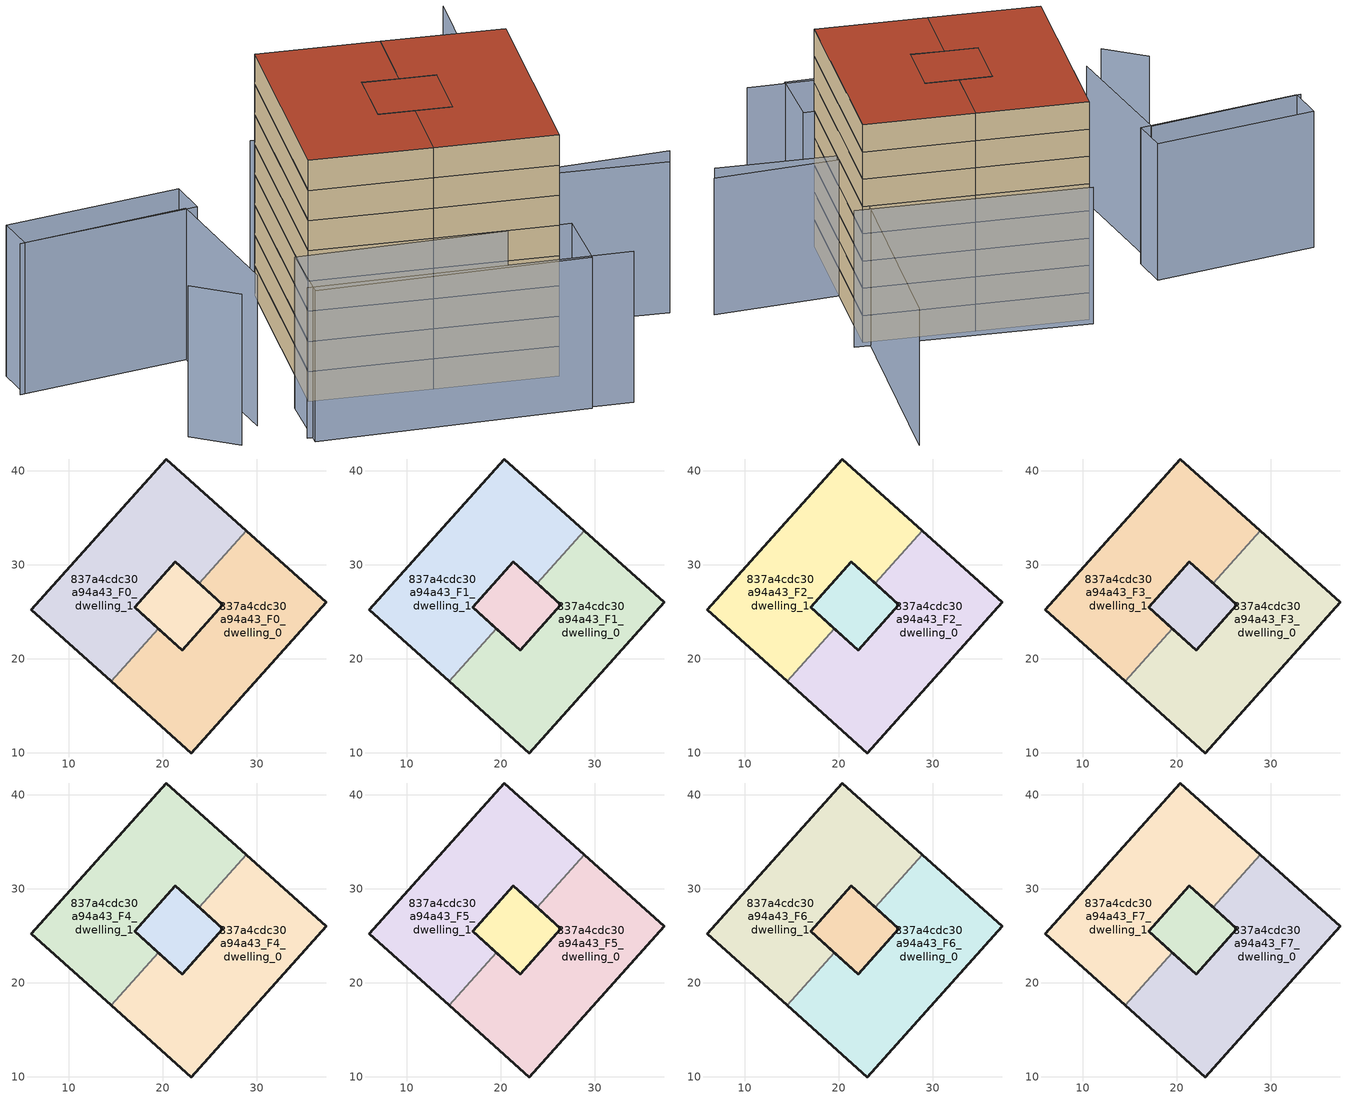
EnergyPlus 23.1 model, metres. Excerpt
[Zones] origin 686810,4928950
837a4cdc30a94a43_F0_dwelling_0
 floor ground (EU_floor_Construction): 37.41,26.02 23.04,9.96 14.53,17.59 19.56,23.2 22.11,20.92 26.42,25.73 23.87,28.02 28.9,33.64 z0
 wall outside (EU_wall_Construction): 23.87,28.02 26.42,25.73 22.11,20.92 19.56,23.2 / 14.53,17.59 23.04,9.96 37.41,26.02 28.9,33.64 z0:3
 wall to 837a4cdc30a94a43_F0_dwelling_1 (EU_wall_Construction): 28.9,33.64 23.87,28.02 / 19.56,23.2 14.53,17.59 z0:3
837a4cdc30a94a43_F0_dwelling_1
 floor ground (EU_floor_Construction): 28.9,33.64 23.87,28.02 21.32,30.31 17,25.49 19.56,23.2 14.53,17.59 6.01,25.21 20.39,41.26 z0
 wall outside (EU_wall_Construction): 19.56,23.2 17,25.49 21.32,30.31 23.87,28.02 / 28.9,33.64 20.39,41.26 6.01,25.21 14.53,17.59 z0:3
837a4cdc30a94a43_F0_circulation
 floor ground (EU_floor_Construction): 26.42,25.73 22.11,20.92 17,25.49 21.32,30.31 z0
 wall outside (EU_wall_Construction): 21.32,30.31 17,25.49 22.11,20.92 26.42,25.73 21.32,30.31 z0:3
837a4cdc30a94a43_F1_dwelling_0
 floor to 837a4cdc30a94a43_F0_dwelling_0 (EU_floor_Construction): 37.41,26.02 23.04,9.96 14.53,17.59 19.56,23.2 22.11,20.92 26.42,25.73 23.87,28.02 28.9,33.64 z3
 wall outside (EU_wall_Construction): 23.87,28.02 26.42,25.73 22.11,20.92 19.56,23.2 / 14.53,17.59 23.04,9.96 37.41,26.02 28.9,33.64 z3:6
 wall to 837a4cdc30a94a43_F1_dwelling_1 (EU_wall_Construction): 28.9,33.64 23.87,28.02 / 19.56,23.2 14.53,17.59 z3:6
837a4cdc30a94a43_F1_dwelling_1
 floor to 837a4cdc30a94a43_F0_dwelling_1 (EU_floor_Construction): 28.9,33.64 23.87,28.02 21.32,30.31 17,25.49 19.56,23.2 14.53,17.59 6.01,25.21 20.39,41.26 z3
 wall outside (EU_wall_Construction): 19.56,23.2 17,25.49 21.32,30.31 23.87,28.02 / 28.9,33.64 20.39,41.26 6.01,25.21 14.53,17.59 z3:6
837a4cdc30a94a43_F1_circulation
 floor to 837a4cdc30a94a43_F0_circulation (EU_floor_Construction): 26.42,25.73 22.11,20.92 17,25.49 21.32,30.31 z3
 wall outside (EU_wall_Construction): 21.32,30.31 17,25.49 22.11,20.92 26.42,25.73 21.32,30.31 z3:6
837a4cdc30a94a43_F2_dwelling_0
 floor to 837a4cdc30a94a43_F1_dwelling_0 (EU_floor_Construction): 37.41,26.02 23.04,9.96 14.53,17.59 19.56,23.2 22.11,20.92 26.42,25.73 23.87,28.02 28.9,33.64 z6
 wall outside (EU_wall_Construction): 23.87,28.02 26.42,25.73 22.11,20.92 19.56,23.2 / 14.53,17.59 23.04,9.96 37.41,26.02 28.9,33.64 z6:9
 wall to 837a4cdc30a94a43_F2_dwelling_1 (EU_wall_Construction): 28.9,33.64 23.87,28.02 / 19.56,23.2 14.53,17.59 z6:9
837a4cdc30a94a43_F2_dwelling_1
 floor to 837a4cdc30a94a43_F1_dwelling_1 (EU_floor_Construction): 28.9,33.64 23.87,28.02 21.32,30.31 17,25.49 19.56,23.2 14.53,17.59 6.01,25.21 20.39,41.26 z6
 wall outside (EU_wall_Construction): 19.56,23.2 17,25.49 21.32,30.31 23.87,28.02 / 28.9,33.64 20.39,41.26 6.01,25.21 14.53,17.59 z6:9
837a4cdc30a94a43_F2_circulation
 floor to 837a4cdc30a94a43_F1_circulation (EU_floor_Construction): 26.42,25.73 22.11,20.92 17,25.49 21.32,30.31 z6
 wall outside (EU_wall_Construction): 21.32,30.31 17,25.49 22.11,20.92 26.42,25.73 21.32,30.31 z6:9
837a4cdc30a94a43_F3_dwelling_0
 floor to 837a4cdc30a94a43_F2_dwelling_0 (EU_floor_Construction): 37.41,26.02 23.04,9.96 14.53,17.59 19.56,23.2 22.11,20.92 26.42,25.73 23.87,28.02 28.9,33.64 z9
 wall outside (EU_wall_Construction): 23.87,28.02 26.42,25.73 22.11,20.92 19.56,23.2 / 14.53,17.59 23.04,9.96 37.41,26.02 28.9,33.64 z9:12
 wall to 837a4cdc30a94a43_F3_dwelling_1 (EU_wall_Construction): 28.9,33.64 23.87,28.02 / 19.56,23.2 14.53,17.59 z9:12
837a4cdc30a94a43_F3_dwelling_1
 floor to 837a4cdc30a94a43_F2_dwelling_1 (EU_floor_Construction): 28.9,33.64 23.87,28.02 21.32,30.31 17,25.49 19.56,23.2 14.53,17.59 6.01,25.21 20.39,41.26 z9
 wall outside (EU_wall_Construction): 19.56,23.2 17,25.49 21.32,30.31 23.87,28.02 / 28.9,33.64 20.39,41.26 6.01,25.21 14.53,17.59 z9:12
837a4cdc30a94a43_F3_circulation
 floor to 837a4cdc30a94a43_F2_circulation (EU_floor_Construction): 26.42,25.73 22.11,20.92 17,25.49 21.32,30.31 z9
 wall outside (EU_wall_Construction): 21.32,30.31 17,25.49 22.11,20.92 26.42,25.73 21.32,30.31 z9:12
837a4cdc30a94a43_F4_dwelling_0
 floor to 837a4cdc30a94a43_F3_dwelling_0 (EU_floor_Construction): 37.41,26.02 23.04,9.96 14.53,17.59 19.56,23.2 22.11,20.92 26.42,25.73 23.87,28.02 28.9,33.64 z12
 wall outside (EU_wall_Construction): 23.87,28.02 26.42,25.73 22.11,20.92 19.56,23.2 / 14.53,17.59 23.04,9.96 37.41,26.02 28.9,33.64 z12:15
 wall to 837a4cdc30a94a43_F4_dwelling_1 (EU_wall_Construction): 28.9,33.64 23.87,28.02 / 19.56,23.2 14.53,17.59 z12:15
837a4cdc30a94a43_F4_dwelling_1
 floor to 837a4cdc30a94a43_F3_dwelling_1 (EU_floor_Construction): 28.9,33.64 23.87,28.02 21.32,30.31 17,25.49 19.56,23.2 14.53,17.59 6.01,25.21 20.39,41.26 z12
 wall outside (EU_wall_Construction): 19.56,23.2 17,25.49 21.32,30.31 23.87,28.02 / 28.9,33.64 20.39,41.26 6.01,25.21 14.53,17.59 z12:15
837a4cdc30a94a43_F4_circulation
 floor to 837a4cdc30a94a43_F3_circulation (EU_floor_Construction): 26.42,25.73 22.11,20.92 17,25.49 21.32,30.31 z12
 wall outside (EU_wall_Construction): 21.32,30.31 17,25.49 22.11,20.92 26.42,25.73 21.32,30.31 z12:15
837a4cdc30a94a43_F5_dwelling_0
 floor to 837a4cdc30a94a43_F4_dwelling_0 (EU_floor_Construction): 37.41,26.02 23.04,9.96 14.53,17.59 19.56,23.2 22.11,20.92 26.42,25.73 23.87,28.02 28.9,33.64 z15
 wall outside (EU_wall_Construction): 23.87,28.02 26.42,25.73 22.11,20.92 19.56,23.2 / 14.53,17.59 23.04,9.96 37.41,26.02 28.9,33.64 z15:18
 wall to 837a4cdc30a94a43_F5_dwelling_1 (EU_wall_Construction): 28.9,33.64 23.87,28.02 / 19.56,23.2 14.53,17.59 z15:18
837a4cdc30a94a43_F5_dwelling_1
 floor to 837a4cdc30a94a43_F4_dwelling_1 (EU_floor_Construction): 28.9,33.64 23.87,28.02 21.32,30.31 17,25.49 19.56,23.2 14.53,17.59 6.01,25.21 20.39,41.26 z15
 wall outside (EU_wall_Construction): 19.56,23.2 17,25.49 21.32,30.31 23.87,28.02 / 28.9,33.64 20.39,41.26 6.01,25.21 14.53,17.59 z15:18
837a4cdc30a94a43_F5_circulation
 floor to 837a4cdc30a94a43_F4_circulation (EU_floor_Construction): 26.42,25.73 22.11,20.92 17,25.49 21.32,30.31 z15
 wall outside (EU_wall_Construction): 21.32,30.31 17,25.49 22.11,20.92 26.42,25.73 21.32,30.31 z15:18
837a4cdc30a94a43_F6_dwelling_0
 floor to 837a4cdc30a94a43_F5_dwelling_0 (EU_floor_Construction): 37.41,26.02 23.04,9.96 14.53,17.59 19.56,23.2 22.11,20.92 26.42,25.73 23.87,28.02 28.9,33.64 z18
 wall outside (EU_wall_Construction): 23.87,28.02 26.42,25.73 22.11,20.92 19.56,23.2 / 14.53,17.59 23.04,9.96 37.41,26.02 28.9,33.64 z18:21
 wall to 837a4cdc30a94a43_F6_dwelling_1 (EU_wall_Construction): 28.9,33.64 23.87,28.02 / 19.56,23.2 14.53,17.59 z18:21
837a4cdc30a94a43_F6_dwelling_1
 floor to 837a4cdc30a94a43_F5_dwelling_1 (EU_floor_Construction): 28.9,33.64 23.87,28.02 21.32,30.31 17,25.49 19.56,23.2 14.53,17.59 6.01,25.21 20.39,41.26 z18
 wall outside (EU_wall_Construction): 19.56,23.2 17,25.49 21.32,30.31 23.87,28.02 / 28.9,33.64 20.39,41.26 6.01,25.21 14.53,17.59 z18:21
837a4cdc30a94a43_F6_circulation
 floor to 837a4cdc30a94a43_F5_circulation (EU_floor_Construction): 26.42,25.73 22.11,20.92 17,25.49 21.32,30.31 z18
 wall outside (EU_wall_Construction): 21.32,30.31 17,25.49 22.11,20.92 26.42,25.73 21.32,30.31 z18:21
837a4cdc30a94a43_F7_dwelling_0
 floor to 837a4cdc30a94a43_F6_dwelling_0 (EU_floor_Construction): 37.41,26.02 23.04,9.96 14.53,17.59 19.56,23.2 22.11,20.92 26.42,25.73 23.87,28.02 28.9,33.64 z21
 wall outside (EU_wall_Construction): 23.87,28.02 26.42,25.73 22.11,20.92 19.56,23.2 / 14.53,17.59 23.04,9.96 37.41,26.02 28.9,33.64 z21:24
 wall to 837a4cdc30a94a43_F7_dwelling_1 (EU_wall_Construction): 28.9,33.64 23.87,28.02 / 19.56,23.2 14.53,17.59 z21:24
 roof outside (EU_roof_Construction): 23.04,9.96 37.41,26.02 28.9,33.64 23.87,28.02 26.42,25.73 22.11,20.92 19.56,23.2 14.53,17.59 z24
837a4cdc30a94a43_F7_dwelling_1
 floor to 837a4cdc30a94a43_F6_dwelling_1 (EU_floor_Construction): 28.9,33.64 23.87,28.02 21.32,30.31 17,25.49 19.56,23.2 14.53,17.59 6.01,25.21 20.39,41.26 z21
 wall outside (EU_wall_Construction): 19.56,23.2 17,25.49 21.32,30.31 23.87,28.02 / 28.9,33.64 20.39,41.26 6.01,25.21 14.53,17.59 z21:24
 roof outside (EU_roof_Construction): 19.56,23.2 17,25.49 21.32,30.31 23.87,28.02 28.9,33.64 20.39,41.26 6.01,25.21 14.53,17.59 z24
837a4cdc30a94a43_F7_circulation
 floor to 837a4cdc30a94a43_F6_circulation (EU_floor_Construction): 26.42,25.73 22.11,20.92 17,25.49 21.32,30.31 z21
 wall outside (EU_wall_Construction): 21.32,30.31 17,25.49 22.11,20.92 26.42,25.73 21.32,30.31 z21:24
 roof outside (EU_roof_Construction): 22.11,20.92 26.42,25.73 21.32,30.31 17,25.49 z24
shading: 29.49,18.84 40.82,10.56 / 0.05,21.11 22.72,1.65 / -5.77,29.95 -4.39,25.11 / -7.68,46.88 6.6,39.02 / 6.6,39.02 -0.49,26.14 / 38.96,9.27 29.31,18.03 / 29.31,18.03 52.46,43.56 / 38.67,25.9 20.84,42.08 / 4.3,25.48 23.99,9.3 / 23.99,9.3 19.6,3.96 / 19.6,3.96 -0.09,20.14 / -0.09,20.14 4.3,25.48 / -5.38,50.06 9.37,41.72 / 9.37,41.72 7.46,38.34 / 7.46,38.34 -7.29,46.67 / -7.29,46.67 -5.38,50.06 z0:15
[Building]
EU S2 Campaign: North Axis=0; Terrain=City; Solar Distribution=FullExterior
[Site:Location]
Bologna: Latitude=44.5; Longitude=11.25; Time Zone=1; Elevation=37
[SizingPeriod:WeatherFileDays]
AnnualSizingPeriod: Begin Month=1; Begin Day of Month=1; End Month=12; End Day of Month=31; Day of Week for Start Day=Monday; Use Weather File Daylight Saving Period=No; Use Weather File Rain and Snow Indicators=No
[MATERIAL]
EU_InternalMass_Material: Roughness=MediumRough; Thickness=0.1; Conductivity=1; Density=1800; Specific Heat=900; Thermal Absorptance=0.9; Solar Absorptance=0.7; Visible Absorptance=0.7
[MATERIAL:NOMASS] Roughness=MediumRough; Thermal Absorptance=0.9; Solar Absorptance=0.7; Visible Absorptance=0.7
Name | Thermal Resistance
EU_wall_NoMass | 0.905828
EU_roof_NoMass | 0.37593
EU_floor_NoMass | 0.67114
[CONSTRUCTION]
EU_wall_Construction: EU_wall_NoMass
EU_roof_Construction: EU_roof_NoMass
EU_floor_Construction: EU_floor_NoMass
EU_InternalMass_Construction: EU_InternalMass_Material
[ZONE] Type=1; Multiplier=1; Ceiling Height=autocalculate; Floor Area=autocalculate; Part of Total Floor Area=Yes
Name | Volume
837a4cdc30a94a43_F0_dwelling_0; 837a4cdc30a94a43_F1_dwelling_0; 837a4cdc30a94a43_F2_dwelling_0; 837a4cdc30a94a43_F3_dwelling_0; 837a4cdc30a94a43_F4_dwelling_0; 837a4cdc30a94a43_F5_dwelling_0; 837a4cdc30a94a43_F6_dwelling_0; 837a4cdc30a94a43_F7_dwelling_0 | 672.226
837a4cdc30a94a43_F0_dwelling_1; 837a4cdc30a94a43_F1_dwelling_1; 837a4cdc30a94a43_F2_dwelling_1; 837a4cdc30a94a43_F3_dwelling_1; 837a4cdc30a94a43_F4_dwelling_1; 837a4cdc30a94a43_F5_dwelling_1; 837a4cdc30a94a43_F6_dwelling_1; 837a4cdc30a94a43_F7_dwelling_1 | 672.227
837a4cdc30a94a43_F0_circulation; 837a4cdc30a94a43_F1_circulation; 837a4cdc30a94a43_F2_circulation; 837a4cdc30a94a43_F3_circulation; 837a4cdc30a94a43_F4_circulation; 837a4cdc30a94a43_F5_circulation; 837a4cdc30a94a43_F6_circulation; 837a4cdc30a94a43_F7_circulation | 132.968
[INTERNALMASS] Construction=EU_InternalMass_Construction; Surface Area=224.076
Name | Zone or ZoneList
837a4cdc30a94a43_F0_dwelling_0_EU_InternalMass | 837a4cdc30a94a43_F0_dwelling_0
837a4cdc30a94a43_F0_dwelling_1_EU_InternalMass | 837a4cdc30a94a43_F0_dwelling_1
837a4cdc30a94a43_F1_dwelling_0_EU_InternalMass | 837a4cdc30a94a43_F1_dwelling_0
837a4cdc30a94a43_F1_dwelling_1_EU_InternalMass | 837a4cdc30a94a43_F1_dwelling_1
837a4cdc30a94a43_F2_dwelling_0_EU_InternalMass | 837a4cdc30a94a43_F2_dwelling_0
837a4cdc30a94a43_F2_dwelling_1_EU_InternalMass | 837a4cdc30a94a43_F2_dwelling_1
837a4cdc30a94a43_F3_dwelling_0_EU_InternalMass | 837a4cdc30a94a43_F3_dwelling_0
837a4cdc30a94a43_F3_dwelling_1_EU_InternalMass | 837a4cdc30a94a43_F3_dwelling_1
837a4cdc30a94a43_F4_dwelling_0_EU_InternalMass | 837a4cdc30a94a43_F4_dwelling_0
837a4cdc30a94a43_F4_dwelling_1_EU_InternalMass | 837a4cdc30a94a43_F4_dwelling_1
837a4cdc30a94a43_F5_dwelling_0_EU_InternalMass | 837a4cdc30a94a43_F5_dwelling_0
837a4cdc30a94a43_F5_dwelling_1_EU_InternalMass | 837a4cdc30a94a43_F5_dwelling_1
837a4cdc30a94a43_F6_dwelling_0_EU_InternalMass | 837a4cdc30a94a43_F6_dwelling_0
837a4cdc30a94a43_F6_dwelling_1_EU_InternalMass | 837a4cdc30a94a43_F6_dwelling_1
837a4cdc30a94a43_F7_dwelling_0_EU_InternalMass | 837a4cdc30a94a43_F7_dwelling_0
837a4cdc30a94a43_F7_dwelling_1_EU_InternalMass | 837a4cdc30a94a43_F7_dwelling_1
[OTHEREQUIPMENT] Fuel Type=Electricity; Design Level Calculation Method=Watts/Area; Power per Zone Floor Area=1; Fraction Latent=0; Fraction Radiant=0; Fraction Lost=0; Carbon Dioxide Generation Rate=0; EndUse Subcategory=EU_Step8_InternalGains
Name | Zone or ZoneList or Space or SpaceList | Schedule
EU_Step8_InternalGain_837a4cdc30a94a43_F0_dwelling_0_f000 | 837a4cdc30a94a43_F0_dwelling_0 | EU_Step8_GainSchedule_837a4cdc30a94a43_F0_dwelling_0_f000
EU_Step8_InternalGain_837a4cdc30a94a43_F0_dwelling_1_f000 | 837a4cdc30a94a43_F0_dwelling_1 | EU_Step8_GainSchedule_837a4cdc30a94a43_F0_dwelling_1_f000
EU_Step8_InternalGain_837a4cdc30a94a43_F1_dwelling_0_f000 | 837a4cdc30a94a43_F1_dwelling_0 | EU_Step8_GainSchedule_837a4cdc30a94a43_F1_dwelling_0_f000
EU_Step8_InternalGain_837a4cdc30a94a43_F1_dwelling_1_f000 | 837a4cdc30a94a43_F1_dwelling_1 | EU_Step8_GainSchedule_837a4cdc30a94a43_F1_dwelling_1_f000
EU_Step8_InternalGain_837a4cdc30a94a43_F2_dwelling_0_f000 | 837a4cdc30a94a43_F2_dwelling_0 | EU_Step8_GainSchedule_837a4cdc30a94a43_F2_dwelling_0_f000
EU_Step8_InternalGain_837a4cdc30a94a43_F2_dwelling_1_f000 | 837a4cdc30a94a43_F2_dwelling_1 | EU_Step8_GainSchedule_837a4cdc30a94a43_F2_dwelling_1_f000
EU_Step8_InternalGain_837a4cdc30a94a43_F3_dwelling_0_f000 | 837a4cdc30a94a43_F3_dwelling_0 | EU_Step8_GainSchedule_837a4cdc30a94a43_F3_dwelling_0_f000
EU_Step8_InternalGain_837a4cdc30a94a43_F3_dwelling_1_f000 | 837a4cdc30a94a43_F3_dwelling_1 | EU_Step8_GainSchedule_837a4cdc30a94a43_F3_dwelling_1_f000
EU_Step8_InternalGain_837a4cdc30a94a43_F4_dwelling_0_f000 | 837a4cdc30a94a43_F4_dwelling_0 | EU_Step8_GainSchedule_837a4cdc30a94a43_F4_dwelling_0_f000
EU_Step8_InternalGain_837a4cdc30a94a43_F4_dwelling_1_f000 | 837a4cdc30a94a43_F4_dwelling_1 | EU_Step8_GainSchedule_837a4cdc30a94a43_F4_dwelling_1_f000
EU_Step8_InternalGain_837a4cdc30a94a43_F5_dwelling_0_f000 | 837a4cdc30a94a43_F5_dwelling_0 | EU_Step8_GainSchedule_837a4cdc30a94a43_F5_dwelling_0_f000
EU_Step8_InternalGain_837a4cdc30a94a43_F5_dwelling_1_f000 | 837a4cdc30a94a43_F5_dwelling_1 | EU_Step8_GainSchedule_837a4cdc30a94a43_F5_dwelling_1_f000
EU_Step8_InternalGain_837a4cdc30a94a43_F6_dwelling_0_f000 | 837a4cdc30a94a43_F6_dwelling_0 | EU_Step8_GainSchedule_837a4cdc30a94a43_F6_dwelling_0_f000
EU_Step8_InternalGain_837a4cdc30a94a43_F6_dwelling_1_f000 | 837a4cdc30a94a43_F6_dwelling_1 | EU_Step8_GainSchedule_837a4cdc30a94a43_F6_dwelling_1_f000
EU_Step8_InternalGain_837a4cdc30a94a43_F7_dwelling_0_f000 | 837a4cdc30a94a43_F7_dwelling_0 | EU_Step8_GainSchedule_837a4cdc30a94a43_F7_dwelling_0_f000
EU_Step8_InternalGain_837a4cdc30a94a43_F7_dwelling_1_f000 | 837a4cdc30a94a43_F7_dwelling_1 | EU_Step8_GainSchedule_837a4cdc30a94a43_F7_dwelling_1_f000
[ZONEINFILTRATION:DESIGNFLOWRATE] Schedule=EU_AlwaysOn; Design Flow Rate Calculation Method=Flow/Area; Flow Rate per Floor Area=0.0005; Constant Term Coefficient=1; Temperature Term Coefficient=0; Velocity Term Coefficient=0; Velocity Squared Term Coefficient=0
Name | Zone or ZoneList or Space or SpaceList
EU_Circulation_Infiltration_837a4cdc30a94a43_F0_circulation | 837a4cdc30a94a43_F0_circulation
EU_Circulation_Infiltration_837a4cdc30a94a43_F1_circulation | 837a4cdc30a94a43_F1_circulation
EU_Circulation_Infiltration_837a4cdc30a94a43_F2_circulation | 837a4cdc30a94a43_F2_circulation
EU_Circulation_Infiltration_837a4cdc30a94a43_F3_circulation | 837a4cdc30a94a43_F3_circulation
EU_Circulation_Infiltration_837a4cdc30a94a43_F4_circulation | 837a4cdc30a94a43_F4_circulation
EU_Circulation_Infiltration_837a4cdc30a94a43_F5_circulation | 837a4cdc30a94a43_F5_circulation
EU_Circulation_Infiltration_837a4cdc30a94a43_F6_circulation | 837a4cdc30a94a43_F6_circulation
EU_Circulation_Infiltration_837a4cdc30a94a43_F7_circulation | 837a4cdc30a94a43_F7_circulation
[ZONEVENTILATION:DESIGNFLOWRATE] Schedule=EU_AlwaysOn; Design Flow Rate Calculation Method=AirChanges/Hour; Air Changes per Hour=0.73129; Ventilation Type=Natural; Fan Pressure Rise=0; Fan Total Efficiency=1; Constant Term Coefficient=1; Temperature Term Coefficient=0; Velocity Term Coefficient=0; Velocity Squared Term Coefficient=0; Minimum Indoor Temperature=-100; Maximum Indoor Temperature=100; Delta Temperature=-100; Minimum Outdoor Temperature=-100; Maximum Outdoor Temperature=100; Maximum Wind Speed=40
Name | Zone or ZoneList or Space or SpaceList
EU_ConstantAir_837a4cdc30a94a43_F0_dwelling_0 | 837a4cdc30a94a43_F0_dwelling_0
EU_ConstantAir_837a4cdc30a94a43_F0_dwelling_1 | 837a4cdc30a94a43_F0_dwelling_1
EU_ConstantAir_837a4cdc30a94a43_F1_dwelling_0 | 837a4cdc30a94a43_F1_dwelling_0
EU_ConstantAir_837a4cdc30a94a43_F1_dwelling_1 | 837a4cdc30a94a43_F1_dwelling_1
EU_ConstantAir_837a4cdc30a94a43_F2_dwelling_0 | 837a4cdc30a94a43_F2_dwelling_0
EU_ConstantAir_837a4cdc30a94a43_F2_dwelling_1 | 837a4cdc30a94a43_F2_dwelling_1
EU_ConstantAir_837a4cdc30a94a43_F3_dwelling_0 | 837a4cdc30a94a43_F3_dwelling_0
EU_ConstantAir_837a4cdc30a94a43_F3_dwelling_1 | 837a4cdc30a94a43_F3_dwelling_1
EU_ConstantAir_837a4cdc30a94a43_F4_dwelling_0 | 837a4cdc30a94a43_F4_dwelling_0
EU_ConstantAir_837a4cdc30a94a43_F4_dwelling_1 | 837a4cdc30a94a43_F4_dwelling_1
EU_ConstantAir_837a4cdc30a94a43_F5_dwelling_0 | 837a4cdc30a94a43_F5_dwelling_0
EU_ConstantAir_837a4cdc30a94a43_F5_dwelling_1 | 837a4cdc30a94a43_F5_dwelling_1
EU_ConstantAir_837a4cdc30a94a43_F6_dwelling_0 | 837a4cdc30a94a43_F6_dwelling_0
EU_ConstantAir_837a4cdc30a94a43_F6_dwelling_1 | 837a4cdc30a94a43_F6_dwelling_1
EU_ConstantAir_837a4cdc30a94a43_F7_dwelling_0 | 837a4cdc30a94a43_F7_dwelling_0
EU_ConstantAir_837a4cdc30a94a43_F7_dwelling_1 | 837a4cdc30a94a43_F7_dwelling_1
[HVACTEMPLATE:THERMOSTAT] Constant Heating Setpoint=20; Constant Cooling Setpoint=50
EU_HeatOnly_837a4cdc30a94a43_F0_dwelling_0; EU_HeatOnly_837a4cdc30a94a43_F0_dwelling_1; EU_HeatOnly_837a4cdc30a94a43_F1_dwelling_0; EU_HeatOnly_837a4cdc30a94a43_F1_dwelling_1; EU_HeatOnly_837a4cdc30a94a43_F2_dwelling_0; EU_HeatOnly_837a4cdc30a94a43_F2_dwelling_1; EU_HeatOnly_837a4cdc30a94a43_F3_dwelling_0; EU_HeatOnly_837a4cdc30a94a43_F3_dwelling_1; EU_HeatOnly_837a4cdc30a94a43_F4_dwelling_0; EU_HeatOnly_837a4cdc30a94a43_F4_dwelling_1; EU_HeatOnly_837a4cdc30a94a43_F5_dwelling_0; EU_HeatOnly_837a4cdc30a94a43_F5_dwelling_1; EU_HeatOnly_837a4cdc30a94a43_F6_dwelling_0; EU_HeatOnly_837a4cdc30a94a43_F6_dwelling_1; EU_HeatOnly_837a4cdc30a94a43_F7_dwelling_0; EU_HeatOnly_837a4cdc30a94a43_F7_dwelling_1
[HVACTEMPLATE:ZONE:IDEALLOADSAIRSYSTEM] System Availability Schedule=EU_AlwaysOn; Maximum Heating Supply Air Temperature=50; Minimum Cooling Supply Air Temperature=13; Maximum Heating Supply Air Humidity Ratio=0.0156; Minimum Cooling Supply Air Humidity Ratio=0.0077; Heating Limit=NoLimit; Cooling Limit=NoLimit; Heating Availability Schedule=EU_AlwaysOn; Cooling Availability Schedule=EU_CoolingOff; Dehumidification Control Type=ConstantSensibleHeatRatio; Cooling Sensible Heat Ratio=0.7; Dehumidification Setpoint=60; Humidification Control Type=None; Humidification Setpoint=30; Outdoor Air Method=None; Outdoor Air Flow Rate per Person=0.00944; Outdoor Air Flow Rate per Zone Floor Area=0; Outdoor Air Flow Rate per Zone=0; Demand Controlled Ventilation Type=None; Outdoor Air Economizer Type=NoEconomizer; Heat Recovery Type=None; Sensible Heat Recovery Effectiveness=0.7; Latent Heat Recovery Effectiveness=0.65
Name | Template Thermostat
837a4cdc30a94a43_F0_dwelling_0 | EU_HeatOnly_837a4cdc30a94a43_F0_dwelling_0
837a4cdc30a94a43_F0_dwelling_1 | EU_HeatOnly_837a4cdc30a94a43_F0_dwelling_1
837a4cdc30a94a43_F1_dwelling_0 | EU_HeatOnly_837a4cdc30a94a43_F1_dwelling_0
837a4cdc30a94a43_F1_dwelling_1 | EU_HeatOnly_837a4cdc30a94a43_F1_dwelling_1
837a4cdc30a94a43_F2_dwelling_0 | EU_HeatOnly_837a4cdc30a94a43_F2_dwelling_0
837a4cdc30a94a43_F2_dwelling_1 | EU_HeatOnly_837a4cdc30a94a43_F2_dwelling_1
837a4cdc30a94a43_F3_dwelling_0 | EU_HeatOnly_837a4cdc30a94a43_F3_dwelling_0
837a4cdc30a94a43_F3_dwelling_1 | EU_HeatOnly_837a4cdc30a94a43_F3_dwelling_1
837a4cdc30a94a43_F4_dwelling_0 | EU_HeatOnly_837a4cdc30a94a43_F4_dwelling_0
837a4cdc30a94a43_F4_dwelling_1 | EU_HeatOnly_837a4cdc30a94a43_F4_dwelling_1
837a4cdc30a94a43_F5_dwelling_0 | EU_HeatOnly_837a4cdc30a94a43_F5_dwelling_0
837a4cdc30a94a43_F5_dwelling_1 | EU_HeatOnly_837a4cdc30a94a43_F5_dwelling_1
837a4cdc30a94a43_F6_dwelling_0 | EU_HeatOnly_837a4cdc30a94a43_F6_dwelling_0
837a4cdc30a94a43_F6_dwelling_1 | EU_HeatOnly_837a4cdc30a94a43_F6_dwelling_1
837a4cdc30a94a43_F7_dwelling_0 | EU_HeatOnly_837a4cdc30a94a43_F7_dwelling_0
837a4cdc30a94a43_F7_dwelling_1 | EU_HeatOnly_837a4cdc30a94a43_F7_dwelling_1
[SIZING:ZONE] Zone Cooling Design Supply Air Temperature Input Method=SupplyAirTemperature; Zone Cooling Design Supply Air Temperature=13; Zone Heating Design Supply Air Temperature Input Method=SupplyAirTemperature; Zone Heating Design Supply Air Temperature=50; Zone Cooling Design Supply Air Humidity Ratio=0.008; Zone Heating Design Supply Air Humidity Ratio=0.008; Cooling Design Air Flow Method=DesignDay; Cooling Design Air Flow Rate=0; Cooling Minimum Air Flow per Zone Floor Area=0.000762; Cooling Minimum Air Flow=0; Cooling Minimum Air Flow Fraction=0.2; Heating Design Air Flow Method=DesignDay; Heating Design Air Flow Rate=0; Heating Maximum Air Flow per Zone Floor Area=0.002032; Heating Maximum Air Flow=0.141576; Heating Maximum Air Flow Fraction=0.3; Account for Dedicated Outdoor Air System=No; Dedicated Outdoor Air System Control Strategy=NeutralSupplyAir; Dedicated Outdoor Air Low Setpoint Temperature for Design=autosize; Dedicated Outdoor Air High Setpoint Temperature for Design=autosize; Zone Load Sizing Method=Sensible Load Only No Latent Load; Zone Latent Cooling Design Supply Air Humidity Ratio Input Method=HumidityRatioDifference; Zone Cooling Design Supply Air Humidity Ratio Difference=0.005; Zone Latent Heating Design Supply Air Humidity Ratio Input Method=HumidityRatioDifference; Zone Humidification Design Supply Air Humidity Ratio Difference=0.005
837a4cdc30a94a43_F0_dwelling_0; 837a4cdc30a94a43_F0_dwelling_1; 837a4cdc30a94a43_F1_dwelling_0; 837a4cdc30a94a43_F1_dwelling_1; 837a4cdc30a94a43_F2_dwelling_0; 837a4cdc30a94a43_F2_dwelling_1; 837a4cdc30a94a43_F3_dwelling_0; 837a4cdc30a94a43_F3_dwelling_1; 837a4cdc30a94a43_F4_dwelling_0; 837a4cdc30a94a43_F4_dwelling_1; 837a4cdc30a94a43_F5_dwelling_0; 837a4cdc30a94a43_F5_dwelling_1; 837a4cdc30a94a43_F6_dwelling_0; 837a4cdc30a94a43_F6_dwelling_1; 837a4cdc30a94a43_F7_dwelling_0; 837a4cdc30a94a43_F7_dwelling_1
[SCHEDULE:CONSTANT]
Name | Hourly Value
EU_AlwaysOn | 1
EU_CoolingOff | 0
[SCHEDULE:FILE] Column Number=1; Rows to Skip at Top=0; Number of Hours of Data=8760; Column Separator=Comma; Interpolate to Timestep=No; Minutes per Item=60; Adjust Schedule for Daylight Savings=Yes
Name | File
EU_Step8_GainSchedule_837a4cdc30a94a43_F0_dwelling_0_f000 | ../../schedules/837a4cdc30a94a43/837a4cdc30a94a43_F0_dwelling_0_f000_gain.csv
EU_Step8_GainSchedule_837a4cdc30a94a43_F0_dwelling_1_f000 | ../../schedules/837a4cdc30a94a43/837a4cdc30a94a43_F0_dwelling_1_f000_gain.csv
EU_Step8_GainSchedule_837a4cdc30a94a43_F1_dwelling_0_f000 | ../../schedules/837a4cdc30a94a43/837a4cdc30a94a43_F1_dwelling_0_f000_gain.csv
EU_Step8_GainSchedule_837a4cdc30a94a43_F1_dwelling_1_f000 | ../../schedules/837a4cdc30a94a43/837a4cdc30a94a43_F1_dwelling_1_f000_gain.csv
EU_Step8_GainSchedule_837a4cdc30a94a43_F2_dwelling_0_f000 | ../../schedules/837a4cdc30a94a43/837a4cdc30a94a43_F2_dwelling_0_f000_gain.csv
EU_Step8_GainSchedule_837a4cdc30a94a43_F2_dwelling_1_f000 | ../../schedules/837a4cdc30a94a43/837a4cdc30a94a43_F2_dwelling_1_f000_gain.csv
EU_Step8_GainSchedule_837a4cdc30a94a43_F3_dwelling_0_f000 | ../../schedules/837a4cdc30a94a43/837a4cdc30a94a43_F3_dwelling_0_f000_gain.csv
EU_Step8_GainSchedule_837a4cdc30a94a43_F3_dwelling_1_f000 | ../../schedules/837a4cdc30a94a43/837a4cdc30a94a43_F3_dwelling_1_f000_gain.csv
EU_Step8_GainSchedule_837a4cdc30a94a43_F4_dwelling_0_f000 | ../../schedules/837a4cdc30a94a43/837a4cdc30a94a43_F4_dwelling_0_f000_gain.csv
EU_Step8_GainSchedule_837a4cdc30a94a43_F4_dwelling_1_f000 | ../../schedules/837a4cdc30a94a43/837a4cdc30a94a43_F4_dwelling_1_f000_gain.csv
EU_Step8_GainSchedule_837a4cdc30a94a43_F5_dwelling_0_f000 | ../../schedules/837a4cdc30a94a43/837a4cdc30a94a43_F5_dwelling_0_f000_gain.csv
EU_Step8_GainSchedule_837a4cdc30a94a43_F5_dwelling_1_f000 | ../../schedules/837a4cdc30a94a43/837a4cdc30a94a43_F5_dwelling_1_f000_gain.csv
EU_Step8_GainSchedule_837a4cdc30a94a43_F6_dwelling_0_f000 | ../../schedules/837a4cdc30a94a43/837a4cdc30a94a43_F6_dwelling_0_f000_gain.csv
EU_Step8_GainSchedule_837a4cdc30a94a43_F6_dwelling_1_f000 | ../../schedules/837a4cdc30a94a43/837a4cdc30a94a43_F6_dwelling_1_f000_gain.csv
EU_Step8_GainSchedule_837a4cdc30a94a43_F7_dwelling_0_f000 | ../../schedules/837a4cdc30a94a43/837a4cdc30a94a43_F7_dwelling_0_f000_gain.csv
EU_Step8_GainSchedule_837a4cdc30a94a43_F7_dwelling_1_f000 | ../../schedules/837a4cdc30a94a43/837a4cdc30a94a43_F7_dwelling_1_f000_gain.csv
